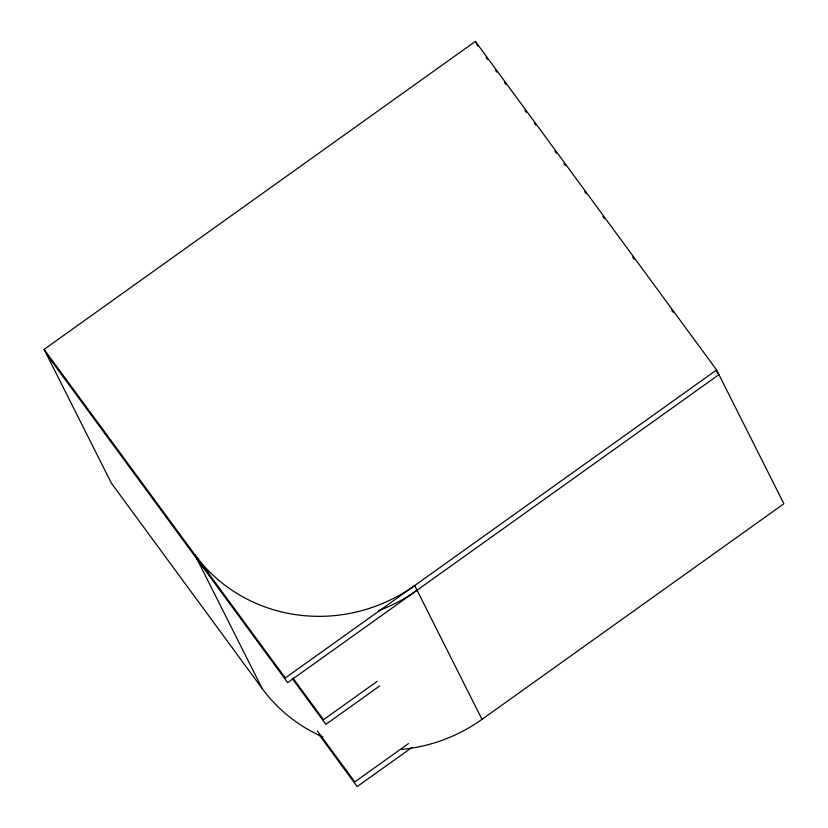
<?xml version="1.0" encoding="UTF-8"?>
<svg xmlns="http://www.w3.org/2000/svg" width="828" height="828" viewBox="0 0 828 828"><rect width="100%" height="100%" fill="white"/><g stroke="black" fill="none" stroke-linecap="round" stroke-linejoin="round"><path stroke-width="1.24" d="M322.858 736.972A159.152 152.673 -26.7 0 1 262.166 688.544L111.407 483.2L44.112 349.385L475.386 41.4L716.593 369.95L783.888 503.766L481.989 719.356A159.152 152.673 -26.7 0 1 401.062 749.475M716.593 369.95L285.308 677.946L44.112 349.385M377.195 681.351L323.5 719.698L292.936 678.06M379.545 686.039L325.859 724.376L292.232 678.577M408.483 743.575L354.798 781.911L317.352 730.907M411.899 747.508L357.147 786.6L318.946 734.55M486.139 57.525L487.671 59.606M495.299 69.997L496.841 72.088M504.459 82.469L505.991 84.549M525.066 110.548L526.629 112.66M534.226 123.02L535.757 125.1M554.884 151.162L556.406 153.242M563.992 163.571L565.524 165.652M584.671 191.734L586.193 193.814M602.929 216.594L604.45 218.675M632.695 257.146L634.217 259.226M671.622 310.179L673.143 312.249M716.655 371.524L718.942 374.639L287.668 682.624L46.471 354.074M475.862 42.342L477.746 46.089M481.989 719.356L414.693 585.551A159.152 152.673 -26.7 0 1 194.859 554.739L262.166 688.544M417.053 590.229A159.152 152.673 -26.7 0 1 378.531 610.681M208.749 573.255A159.152 152.673 -26.7 0 1 197.219 559.417"/></g></svg>
